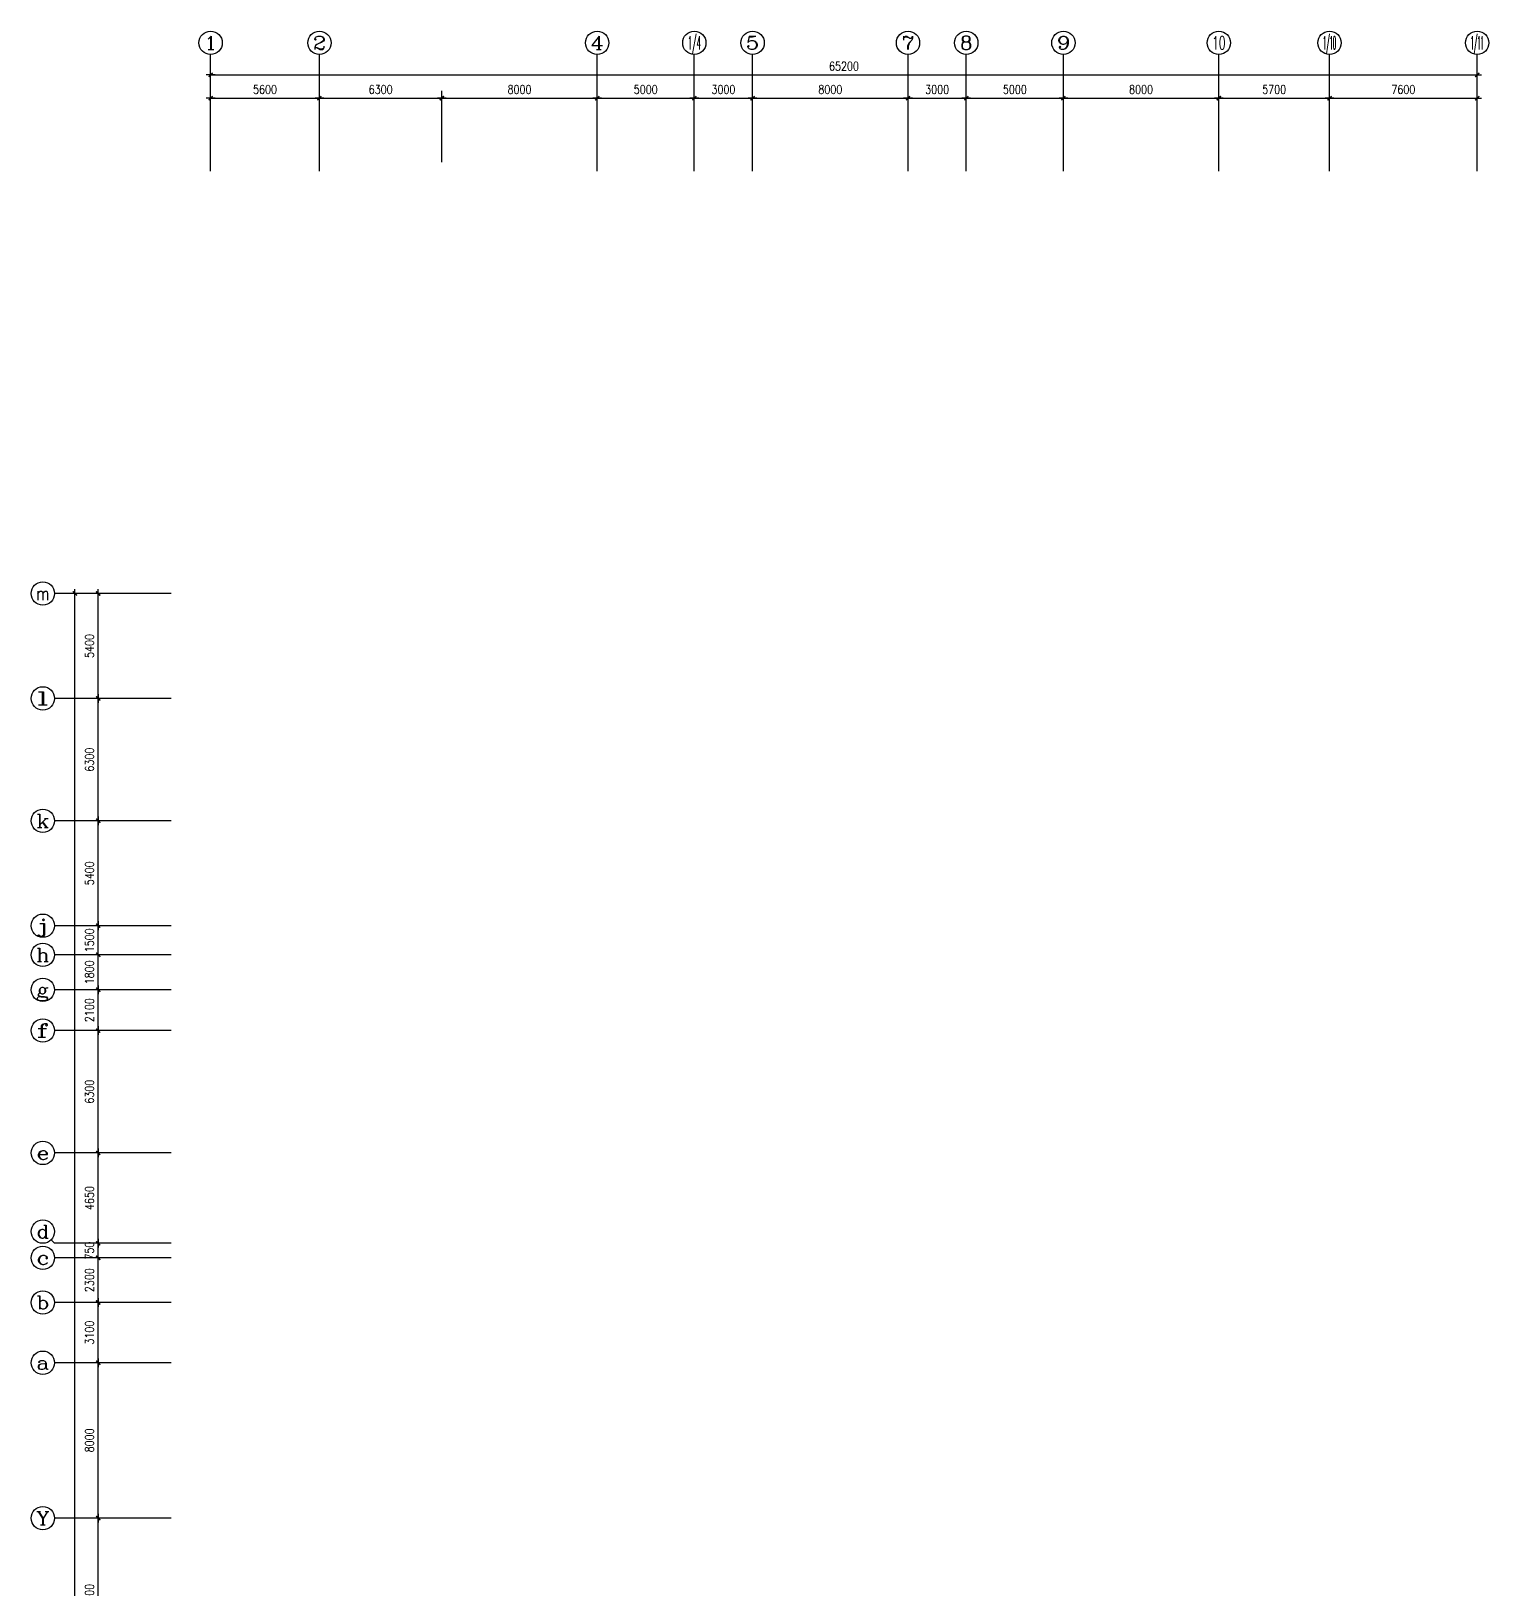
# Model space of a CAD drawing. Extents: x 791398 to 2325386, y -987887 to -518217.
# Drawn here: x 2062728 to 2137767, y -747439 to -667200 of the extents above; entities that cross this region are included whole.
import ezdxf
from ezdxf.enums import TextEntityAlignment as Align

# ---------------------------------------------------------------- set-up
doc = ezdxf.new("R2010")
doc.units = 0
doc.header["$LTSCALE"] = 1000
doc.header["$MEASUREMENT"] = 0
doc.header["$PDMODE"] = 3
doc.linetypes.add('DOTE', pattern=[2.42, 2, -0.2, 0.02, -0.2])
for name, color, linetype in [('AXIS', 3, 'Continuous'), ('AXIS_TEXT', 7, 'Continuous'), ('DOTE', 8, 'DOTE')]:
    doc.layers.add(name, color=color, linetype=linetype)
doc.layers.get('DOTE').off()
doc.styles.add('_TCH_AXIS', font='COMPLEX', dxfattribs={"bigfont": 'GBCBIG'})
doc.styles.add('COMPLEX', font='COMPLEX')
doc.styles.add('dim_font', font='SIMPLEX.shx', dxfattribs={"width": 0.8})
doc.dimstyles.new('DIMN150', dxfattribs={"dimscale": 1.5, "dimtxt": 300, "dimasz": 1, "dimexe": 250, "dimexo": 300, "dimgap": 150, "dimtad": 1, "dimdec": 0, "dimzin": 0, "dimdsep": 46, "dimtxsty": 'dim_font', "dimblk": '_DIMX', "dimcen": 0.09, "dimclrt": 7, "dimadec": 0, "dimazin": 0, "dimtfac": 1, "dimtdec": 0, "dimtix": 1, "dimtmove": 2, "dimatfit": 3, "dimldrblk": '_DIMX', "dimfxl": 0, "dimtolj": 1, "dimtzin": 0, "dimarcsym": 0})

# ---------------------------------------------------------------- blocks, each defined once
blk = doc.blocks.new('_DIMX')
blk.add_line((-150, 0), (150, 0))
at = {"const_width": 50}
blk.add_lwpolyline([(-70, -70), (70, 70)], dxfattribs=at)
blk = doc.blocks.new('*D595')
at = {"layer": 'AXIS', "color": 0, "lineweight": -2}
for p, q in [((-139734, -49785), (-144609, -49785)), ((-144234, -203390), (-144234, -49786)), ((-139734, -203392), (-144609, -203392))]:
    blk.add_line(p, q, dxfattribs=at)
at = {"layer": 'Defpoints', "color": 0}
for p in [(-144234, -49785), (-139284, -49785), (-139284, -203392)]:
    blk.add_point(p, dxfattribs=at)
at = {"layer": 'AXIS', "color": 0, "lineweight": -2, "xscale": 1.5, "yscale": 1.5, "zscale": 1.5}
for p, rotation in [((-144234, -49785), 90), ((-144234, -203392), 270)]:
    blk.add_blockref('_DIMX', p, dxfattribs=dict(at, rotation=rotation))
at = {"layer": 'AXIS', "color": 7, "insert": (-144684, -126588), "char_height": 450, "attachment_point": 5, "rotation": 90, "style": 'dim_font'}
blk.add_mtext('\\A1;153607', dxfattribs=at)
blk = doc.blocks.new('*D617')
at = {"layer": 'AXIS', "color": 0, "lineweight": -2}
for p, q in [((-139734, -97385), (-143409, -97385)), ((-143034, -105383), (-143034, -97386)), ((-139734, -105385), (-143409, -105385))]:
    blk.add_line(p, q, dxfattribs=at)
at = {"layer": 'Defpoints', "color": 0}
for p in [(-143034, -97385), (-139284, -97385), (-139284, -105385)]:
    blk.add_point(p, dxfattribs=at)
at = {"layer": 'AXIS', "color": 0, "lineweight": -2, "xscale": 1.5, "yscale": 1.5, "zscale": 1.5}
for p, rotation in [((-143034, -97385), 90), ((-143034, -105385), 270)]:
    blk.add_blockref('_DIMX', p, dxfattribs=dict(at, rotation=rotation))
at = {"layer": 'AXIS', "color": 7, "insert": (-143484, -101385), "char_height": 450, "attachment_point": 5, "rotation": 90, "style": 'dim_font'}
blk.add_mtext('\\A1;8000', dxfattribs=at)
blk = doc.blocks.new('*D618')
at = {"layer": 'AXIS', "color": 0, "lineweight": -2}
for p, q in [((-139734, -89385), (-143409, -89385)), ((-143034, -97383), (-143034, -89386)), ((-139734, -97385), (-143409, -97385))]:
    blk.add_line(p, q, dxfattribs=at)
at = {"layer": 'Defpoints', "color": 0}
for p in [(-143034, -89385), (-139284, -89385), (-139284, -97385)]:
    blk.add_point(p, dxfattribs=at)
at = {"layer": 'AXIS', "color": 0, "lineweight": -2, "xscale": 1.5, "yscale": 1.5, "zscale": 1.5}
for p, rotation in [((-143034, -89385), 90), ((-143034, -97385), 270)]:
    blk.add_blockref('_DIMX', p, dxfattribs=dict(at, rotation=rotation))
at = {"layer": 'AXIS', "color": 7, "insert": (-143484, -93385), "char_height": 450, "attachment_point": 5, "rotation": 90, "style": 'dim_font'}
blk.add_mtext('\\A1;8000', dxfattribs=at)
blk = doc.blocks.new('*D619')
at = {"layer": 'AXIS', "color": 0, "lineweight": -2}
for p, q in [((-139734, -86285), (-143409, -86285)), ((-143034, -89383), (-143034, -86286)), ((-139734, -89385), (-143409, -89385))]:
    blk.add_line(p, q, dxfattribs=at)
at = {"layer": 'Defpoints', "color": 0}
for p in [(-143034, -86285), (-139284, -86285), (-139284, -89385)]:
    blk.add_point(p, dxfattribs=at)
at = {"layer": 'AXIS', "color": 0, "lineweight": -2, "xscale": 1.5, "yscale": 1.5, "zscale": 1.5}
for p, rotation in [((-143034, -86285), 90), ((-143034, -89385), 270)]:
    blk.add_blockref('_DIMX', p, dxfattribs=dict(at, rotation=rotation))
at = {"layer": 'AXIS', "color": 7, "insert": (-143484, -87835), "char_height": 450, "attachment_point": 5, "rotation": 90, "style": 'dim_font'}
blk.add_mtext('\\A1;3100', dxfattribs=at)
blk = doc.blocks.new('*D620')
at = {"layer": 'AXIS', "color": 0, "lineweight": -2}
for p, q in [((-139734, -83985), (-143409, -83985)), ((-143034, -86283), (-143034, -83986)), ((-139734, -86285), (-143409, -86285))]:
    blk.add_line(p, q, dxfattribs=at)
at = {"layer": 'Defpoints', "color": 0}
for p in [(-143034, -83985), (-139284, -83985), (-139284, -86285)]:
    blk.add_point(p, dxfattribs=at)
at = {"layer": 'AXIS', "color": 0, "lineweight": -2, "xscale": 1.5, "yscale": 1.5, "zscale": 1.5}
for p, rotation in [((-143034, -83985), 90), ((-143034, -86285), 270)]:
    blk.add_blockref('_DIMX', p, dxfattribs=dict(at, rotation=rotation))
at = {"layer": 'AXIS', "color": 7, "insert": (-143484, -85135), "char_height": 450, "attachment_point": 5, "rotation": 90, "style": 'dim_font'}
blk.add_mtext('\\A1;2300', dxfattribs=at)
blk = doc.blocks.new('*D621')
at = {"layer": 'AXIS', "color": 0, "lineweight": -2}
for p, q in [((-139734, -83235), (-143409, -83235)), ((-143034, -83233), (-143034, -83232)), ((-143034, -83985), (-143034, -83235)), ((-139734, -83985), (-143409, -83985)), ((-143034, -83986), (-143034, -83988))]:
    blk.add_line(p, q, dxfattribs=at)
at = {"layer": 'Defpoints', "color": 0}
for p in [(-143034, -83235), (-139284, -83235), (-139284, -83985)]:
    blk.add_point(p, dxfattribs=at)
at = {"layer": 'AXIS', "color": 0, "lineweight": -2, "xscale": 1.5, "yscale": 1.5, "zscale": 1.5}
for p, rotation in [((-143034, -83235), 270), ((-143034, -83985), 90)]:
    blk.add_blockref('_DIMX', p, dxfattribs=dict(at, rotation=rotation))
at = {"layer": 'AXIS', "color": 7, "insert": (-143484, -83610), "char_height": 450, "attachment_point": 5, "rotation": 90, "style": 'dim_font'}
blk.add_mtext('\\A1;750', dxfattribs=at)
blk = doc.blocks.new('*D622')
at = {"layer": 'AXIS', "color": 0, "lineweight": -2}
for p, q in [((-139734, -78585), (-143409, -78585)), ((-143034, -83233), (-143034, -78586)), ((-139734, -83235), (-143409, -83235))]:
    blk.add_line(p, q, dxfattribs=at)
at = {"layer": 'Defpoints', "color": 0}
for p in [(-143034, -78585), (-139284, -78585), (-139284, -83235)]:
    blk.add_point(p, dxfattribs=at)
at = {"layer": 'AXIS', "color": 0, "lineweight": -2, "xscale": 1.5, "yscale": 1.5, "zscale": 1.5}
for p, rotation in [((-143034, -78585), 90), ((-143034, -83235), 270)]:
    blk.add_blockref('_DIMX', p, dxfattribs=dict(at, rotation=rotation))
at = {"layer": 'AXIS', "color": 7, "insert": (-143484, -80910), "char_height": 450, "attachment_point": 5, "rotation": 90, "style": 'dim_font'}
blk.add_mtext('\\A1;4650', dxfattribs=at)
blk = doc.blocks.new('*D623')
at = {"layer": 'AXIS', "color": 0, "lineweight": -2}
for p, q in [((-139734, -72285), (-143409, -72285)), ((-143034, -78583), (-143034, -72286)), ((-139734, -78585), (-143409, -78585))]:
    blk.add_line(p, q, dxfattribs=at)
at = {"layer": 'Defpoints', "color": 0}
for p in [(-143034, -72285), (-139284, -72285), (-139284, -78585)]:
    blk.add_point(p, dxfattribs=at)
at = {"layer": 'AXIS', "color": 0, "lineweight": -2, "xscale": 1.5, "yscale": 1.5, "zscale": 1.5}
for p, rotation in [((-143034, -72285), 90), ((-143034, -78585), 270)]:
    blk.add_blockref('_DIMX', p, dxfattribs=dict(at, rotation=rotation))
at = {"layer": 'AXIS', "color": 7, "insert": (-143484, -75435), "char_height": 450, "attachment_point": 5, "rotation": 90, "style": 'dim_font'}
blk.add_mtext('\\A1;6300', dxfattribs=at)
blk = doc.blocks.new('*D624')
at = {"layer": 'AXIS', "color": 0, "lineweight": -2}
for p, q in [((-139734, -70185), (-143409, -70185)), ((-143034, -72283), (-143034, -70186)), ((-139734, -72285), (-143409, -72285))]:
    blk.add_line(p, q, dxfattribs=at)
at = {"layer": 'Defpoints', "color": 0}
for p in [(-143034, -70185), (-139284, -70185), (-139284, -72285)]:
    blk.add_point(p, dxfattribs=at)
at = {"layer": 'AXIS', "color": 0, "lineweight": -2, "xscale": 1.5, "yscale": 1.5, "zscale": 1.5}
for p, rotation in [((-143034, -70185), 90), ((-143034, -72285), 270)]:
    blk.add_blockref('_DIMX', p, dxfattribs=dict(at, rotation=rotation))
at = {"layer": 'AXIS', "color": 7, "insert": (-143484, -71235), "char_height": 450, "attachment_point": 5, "rotation": 90, "style": 'dim_font'}
blk.add_mtext('\\A1;2100', dxfattribs=at)
blk = doc.blocks.new('*D625')
at = {"layer": 'AXIS', "color": 0, "lineweight": -2}
for p, q in [((-139734, -68385), (-143409, -68385)), ((-143034, -70183), (-143034, -68386)), ((-139734, -70185), (-143409, -70185))]:
    blk.add_line(p, q, dxfattribs=at)
at = {"layer": 'Defpoints', "color": 0}
for p in [(-143034, -68385), (-139284, -68385), (-139284, -70185)]:
    blk.add_point(p, dxfattribs=at)
at = {"layer": 'AXIS', "color": 0, "lineweight": -2, "xscale": 1.5, "yscale": 1.5, "zscale": 1.5}
for p, rotation in [((-143034, -68385), 90), ((-143034, -70185), 270)]:
    blk.add_blockref('_DIMX', p, dxfattribs=dict(at, rotation=rotation))
at = {"layer": 'AXIS', "color": 7, "insert": (-143484, -69285), "char_height": 450, "attachment_point": 5, "rotation": 90, "style": 'dim_font'}
blk.add_mtext('\\A1;1800', dxfattribs=at)
blk = doc.blocks.new('*D626')
at = {"layer": 'AXIS', "color": 0, "lineweight": -2}
for p, q in [((-139734, -66885), (-143409, -66885)), ((-143034, -66883), (-143034, -66882)), ((-143034, -68385), (-143034, -66885)), ((-139734, -68385), (-143409, -68385)), ((-143034, -68386), (-143034, -68388))]:
    blk.add_line(p, q, dxfattribs=at)
at = {"layer": 'Defpoints', "color": 0}
for p in [(-143034, -66885), (-139284, -66885), (-139284, -68385)]:
    blk.add_point(p, dxfattribs=at)
at = {"layer": 'AXIS', "color": 0, "lineweight": -2, "xscale": 1.5, "yscale": 1.5, "zscale": 1.5}
for p, rotation in [((-143034, -66885), 270), ((-143034, -68385), 90)]:
    blk.add_blockref('_DIMX', p, dxfattribs=dict(at, rotation=rotation))
at = {"layer": 'AXIS', "color": 7, "insert": (-143484, -67635), "char_height": 450, "attachment_point": 5, "rotation": 90, "style": 'dim_font'}
blk.add_mtext('\\A1;1500', dxfattribs=at)
blk = doc.blocks.new('*D627')
at = {"layer": 'AXIS', "color": 0, "lineweight": -2}
for p, q in [((-139734, -61485), (-143409, -61485)), ((-143034, -66883), (-143034, -61486)), ((-139734, -66885), (-143409, -66885))]:
    blk.add_line(p, q, dxfattribs=at)
at = {"layer": 'Defpoints', "color": 0}
for p in [(-143034, -61485), (-139284, -61485), (-139284, -66885)]:
    blk.add_point(p, dxfattribs=at)
at = {"layer": 'AXIS', "color": 0, "lineweight": -2, "xscale": 1.5, "yscale": 1.5, "zscale": 1.5}
for p, rotation in [((-143034, -61485), 90), ((-143034, -66885), 270)]:
    blk.add_blockref('_DIMX', p, dxfattribs=dict(at, rotation=rotation))
at = {"layer": 'AXIS', "color": 7, "insert": (-143484, -64185), "char_height": 450, "attachment_point": 5, "rotation": 90, "style": 'dim_font'}
blk.add_mtext('\\A1;5400', dxfattribs=at)
blk = doc.blocks.new('*D628')
at = {"layer": 'AXIS', "color": 0, "lineweight": -2}
for p, q in [((-139734, -55185), (-143409, -55185)), ((-143034, -61483), (-143034, -55186)), ((-139734, -61485), (-143409, -61485))]:
    blk.add_line(p, q, dxfattribs=at)
at = {"layer": 'Defpoints', "color": 0}
for p in [(-143034, -55185), (-139284, -55185), (-139284, -61485)]:
    blk.add_point(p, dxfattribs=at)
at = {"layer": 'AXIS', "color": 0, "lineweight": -2, "xscale": 1.5, "yscale": 1.5, "zscale": 1.5}
for p, rotation in [((-143034, -55185), 90), ((-143034, -61485), 270)]:
    blk.add_blockref('_DIMX', p, dxfattribs=dict(at, rotation=rotation))
at = {"layer": 'AXIS', "color": 7, "insert": (-143484, -58335), "char_height": 450, "attachment_point": 5, "rotation": 90, "style": 'dim_font'}
blk.add_mtext('\\A1;6300', dxfattribs=at)
blk = doc.blocks.new('*D629')
at = {"layer": 'AXIS', "color": 0, "lineweight": -2}
for p, q in [((-139734, -49785), (-143409, -49785)), ((-143034, -55183), (-143034, -49786)), ((-139734, -55185), (-143409, -55185))]:
    blk.add_line(p, q, dxfattribs=at)
at = {"layer": 'Defpoints', "color": 0}
for p in [(-143034, -49785), (-139284, -49785), (-139284, -55185)]:
    blk.add_point(p, dxfattribs=at)
at = {"layer": 'AXIS', "color": 0, "lineweight": -2, "xscale": 1.5, "yscale": 1.5, "zscale": 1.5}
for p, rotation in [((-143034, -49785), 90), ((-143034, -55185), 270)]:
    blk.add_blockref('_DIMX', p, dxfattribs=dict(at, rotation=rotation))
at = {"layer": 'AXIS', "color": 7, "insert": (-143484, -52485), "char_height": 450, "attachment_point": 5, "rotation": 90, "style": 'dim_font'}
blk.add_mtext('\\A1;5400', dxfattribs=at)
blk = doc.blocks.new('_AXISO')
blk.add_circle((0, 0), 0.5)
at = {"layer": 'AXIS_TEXT', "style": 'COMPLEX', "width": 1.041667}
blk.add_attdef('A', text='', height=0.56, dxfattribs=at).set_placement((-0.25, -0.28), (0.25, -0.28), align=Align.FIT)
blk = doc.blocks.new('*D662')
at = {"layer": 'AXIS', "color": 0, "lineweight": -2}
for p, q in [((-137245, -27586), (-137245, -22711)), ((-137244, -23086), (-72047, -23086)), ((-72045, -27586), (-72045, -22711))]:
    blk.add_line(p, q, dxfattribs=at)
at = {"layer": 'Defpoints', "color": 0}
for p in [(-72045, -23086), (-137245, -28036), (-72045, -28036)]:
    blk.add_point(p, dxfattribs=at)
at = {"layer": 'AXIS', "color": 0, "lineweight": -2, "xscale": 1.5, "yscale": 1.5, "zscale": 1.5, "rotation": 180}
blk.add_blockref('_DIMX', (-137245, -23086), dxfattribs=at)
at = {"layer": 'AXIS', "color": 0, "lineweight": -2, "xscale": 1.5, "yscale": 1.5, "zscale": 1.5}
blk.add_blockref('_DIMX', (-72045, -23086), dxfattribs=at)
at = {"layer": 'AXIS', "color": 7, "insert": (-104645, -22636), "char_height": 450, "attachment_point": 5, "style": 'dim_font'}
blk.add_mtext('\\A1;65200', dxfattribs=at)
blk = doc.blocks.new('*D663')
at = {"layer": 'AXIS', "color": 0, "lineweight": -2}
for p, q in [((-137245, -27586), (-137245, -23911)), ((-131645, -27586), (-131645, -23911)), ((-137244, -24286), (-131647, -24286))]:
    blk.add_line(p, q, dxfattribs=at)
at = {"layer": 'Defpoints', "color": 0}
for p in [(-131645, -24286), (-137245, -28036), (-131645, -28036)]:
    blk.add_point(p, dxfattribs=at)
at = {"layer": 'AXIS', "color": 0, "lineweight": -2, "xscale": 1.5, "yscale": 1.5, "zscale": 1.5, "rotation": 180}
blk.add_blockref('_DIMX', (-137245, -24286), dxfattribs=at)
at = {"layer": 'AXIS', "color": 0, "lineweight": -2, "xscale": 1.5, "yscale": 1.5, "zscale": 1.5}
blk.add_blockref('_DIMX', (-131645, -24286), dxfattribs=at)
at = {"layer": 'AXIS', "color": 7, "insert": (-134445, -23836), "char_height": 450, "attachment_point": 5, "style": 'dim_font'}
blk.add_mtext('\\A1;5600', dxfattribs=at)
blk = doc.blocks.new('*D664')
at = {"layer": 'AXIS', "color": 0, "lineweight": -2}
for p, q in [((-131645, -27586), (-131645, -23911)), ((-125345, -27586), (-125345, -23911)), ((-131644, -24286), (-125347, -24286))]:
    blk.add_line(p, q, dxfattribs=at)
at = {"layer": 'Defpoints', "color": 0}
for p in [(-125345, -24286), (-131645, -28036), (-125345, -28036)]:
    blk.add_point(p, dxfattribs=at)
at = {"layer": 'AXIS', "color": 0, "lineweight": -2, "xscale": 1.5, "yscale": 1.5, "zscale": 1.5, "rotation": 180}
blk.add_blockref('_DIMX', (-131645, -24286), dxfattribs=at)
at = {"layer": 'AXIS', "color": 0, "lineweight": -2, "xscale": 1.5, "yscale": 1.5, "zscale": 1.5}
blk.add_blockref('_DIMX', (-125345, -24286), dxfattribs=at)
at = {"layer": 'AXIS', "color": 7, "insert": (-128495, -23836), "char_height": 450, "attachment_point": 5, "style": 'dim_font'}
blk.add_mtext('\\A1;6300', dxfattribs=at)
blk = doc.blocks.new('*D665')
at = {"layer": 'AXIS', "color": 0, "lineweight": -2}
for p, q in [((-125345, -27586), (-125345, -23911)), ((-117345, -27586), (-117345, -23911)), ((-125344, -24286), (-117347, -24286))]:
    blk.add_line(p, q, dxfattribs=at)
at = {"layer": 'Defpoints', "color": 0}
for p in [(-117345, -24286), (-125345, -28036), (-117345, -28036)]:
    blk.add_point(p, dxfattribs=at)
at = {"layer": 'AXIS', "color": 0, "lineweight": -2, "xscale": 1.5, "yscale": 1.5, "zscale": 1.5, "rotation": 180}
blk.add_blockref('_DIMX', (-125345, -24286), dxfattribs=at)
at = {"layer": 'AXIS', "color": 0, "lineweight": -2, "xscale": 1.5, "yscale": 1.5, "zscale": 1.5}
blk.add_blockref('_DIMX', (-117345, -24286), dxfattribs=at)
at = {"layer": 'AXIS', "color": 7, "insert": (-121345, -23836), "char_height": 450, "attachment_point": 5, "style": 'dim_font'}
blk.add_mtext('\\A1;8000', dxfattribs=at)
blk = doc.blocks.new('*D666')
at = {"layer": 'AXIS', "color": 0, "lineweight": -2}
for p, q in [((-117345, -27586), (-117345, -23911)), ((-112345, -27586), (-112345, -23911)), ((-117344, -24286), (-112347, -24286))]:
    blk.add_line(p, q, dxfattribs=at)
at = {"layer": 'Defpoints', "color": 0}
for p in [(-112345, -24286), (-117345, -28036), (-112345, -28036)]:
    blk.add_point(p, dxfattribs=at)
at = {"layer": 'AXIS', "color": 0, "lineweight": -2, "xscale": 1.5, "yscale": 1.5, "zscale": 1.5, "rotation": 180}
blk.add_blockref('_DIMX', (-117345, -24286), dxfattribs=at)
at = {"layer": 'AXIS', "color": 0, "lineweight": -2, "xscale": 1.5, "yscale": 1.5, "zscale": 1.5}
blk.add_blockref('_DIMX', (-112345, -24286), dxfattribs=at)
at = {"layer": 'AXIS', "color": 7, "insert": (-114845, -23836), "char_height": 450, "attachment_point": 5, "style": 'dim_font'}
blk.add_mtext('\\A1;5000', dxfattribs=at)
blk = doc.blocks.new('*D667')
at = {"layer": 'AXIS', "color": 0, "lineweight": -2}
for p, q in [((-112345, -27586), (-112345, -23911)), ((-109345, -27586), (-109345, -23911)), ((-112344, -24286), (-109347, -24286))]:
    blk.add_line(p, q, dxfattribs=at)
at = {"layer": 'Defpoints', "color": 0}
for p in [(-109345, -24286), (-112345, -28036), (-109345, -28036)]:
    blk.add_point(p, dxfattribs=at)
at = {"layer": 'AXIS', "color": 0, "lineweight": -2, "xscale": 1.5, "yscale": 1.5, "zscale": 1.5, "rotation": 180}
blk.add_blockref('_DIMX', (-112345, -24286), dxfattribs=at)
at = {"layer": 'AXIS', "color": 0, "lineweight": -2, "xscale": 1.5, "yscale": 1.5, "zscale": 1.5}
blk.add_blockref('_DIMX', (-109345, -24286), dxfattribs=at)
at = {"layer": 'AXIS', "color": 7, "insert": (-110845, -23836), "char_height": 450, "attachment_point": 5, "style": 'dim_font'}
blk.add_mtext('\\A1;3000', dxfattribs=at)
blk = doc.blocks.new('*D668')
at = {"layer": 'AXIS', "color": 0, "lineweight": -2}
for p, q in [((-109345, -27586), (-109345, -23911)), ((-101345, -27586), (-101345, -23911)), ((-109344, -24286), (-101347, -24286))]:
    blk.add_line(p, q, dxfattribs=at)
at = {"layer": 'Defpoints', "color": 0}
for p in [(-101345, -24286), (-109345, -28036), (-101345, -28036)]:
    blk.add_point(p, dxfattribs=at)
at = {"layer": 'AXIS', "color": 0, "lineweight": -2, "xscale": 1.5, "yscale": 1.5, "zscale": 1.5, "rotation": 180}
blk.add_blockref('_DIMX', (-109345, -24286), dxfattribs=at)
at = {"layer": 'AXIS', "color": 0, "lineweight": -2, "xscale": 1.5, "yscale": 1.5, "zscale": 1.5}
blk.add_blockref('_DIMX', (-101345, -24286), dxfattribs=at)
at = {"layer": 'AXIS', "color": 7, "insert": (-105345, -23836), "char_height": 450, "attachment_point": 5, "style": 'dim_font'}
blk.add_mtext('\\A1;8000', dxfattribs=at)
blk = doc.blocks.new('*D669')
at = {"layer": 'AXIS', "color": 0, "lineweight": -2}
for p, q in [((-101345, -27586), (-101345, -23911)), ((-98345, -27586), (-98345, -23911)), ((-101344, -24286), (-98347, -24286))]:
    blk.add_line(p, q, dxfattribs=at)
at = {"layer": 'Defpoints', "color": 0}
for p in [(-98345, -24286), (-101345, -28036), (-98345, -28036)]:
    blk.add_point(p, dxfattribs=at)
at = {"layer": 'AXIS', "color": 0, "lineweight": -2, "xscale": 1.5, "yscale": 1.5, "zscale": 1.5, "rotation": 180}
blk.add_blockref('_DIMX', (-101345, -24286), dxfattribs=at)
at = {"layer": 'AXIS', "color": 0, "lineweight": -2, "xscale": 1.5, "yscale": 1.5, "zscale": 1.5}
blk.add_blockref('_DIMX', (-98345, -24286), dxfattribs=at)
at = {"layer": 'AXIS', "color": 7, "insert": (-99845, -23836), "char_height": 450, "attachment_point": 5, "style": 'dim_font'}
blk.add_mtext('\\A1;3000', dxfattribs=at)
blk = doc.blocks.new('*D670')
at = {"layer": 'AXIS', "color": 0, "lineweight": -2}
for p, q in [((-98345, -27586), (-98345, -23911)), ((-93345, -27586), (-93345, -23911)), ((-98344, -24286), (-93347, -24286))]:
    blk.add_line(p, q, dxfattribs=at)
at = {"layer": 'Defpoints', "color": 0}
for p in [(-93345, -24286), (-98345, -28036), (-93345, -28036)]:
    blk.add_point(p, dxfattribs=at)
at = {"layer": 'AXIS', "color": 0, "lineweight": -2, "xscale": 1.5, "yscale": 1.5, "zscale": 1.5, "rotation": 180}
blk.add_blockref('_DIMX', (-98345, -24286), dxfattribs=at)
at = {"layer": 'AXIS', "color": 0, "lineweight": -2, "xscale": 1.5, "yscale": 1.5, "zscale": 1.5}
blk.add_blockref('_DIMX', (-93345, -24286), dxfattribs=at)
at = {"layer": 'AXIS', "color": 7, "insert": (-95845, -23836), "char_height": 450, "attachment_point": 5, "style": 'dim_font'}
blk.add_mtext('\\A1;5000', dxfattribs=at)
blk = doc.blocks.new('*D671')
at = {"layer": 'AXIS', "color": 0, "lineweight": -2}
for p, q in [((-93345, -27586), (-93345, -23911)), ((-85345, -27586), (-85345, -23911)), ((-93344, -24286), (-85347, -24286))]:
    blk.add_line(p, q, dxfattribs=at)
at = {"layer": 'Defpoints', "color": 0}
for p in [(-85345, -24286), (-93345, -28036), (-85345, -28036)]:
    blk.add_point(p, dxfattribs=at)
at = {"layer": 'AXIS', "color": 0, "lineweight": -2, "xscale": 1.5, "yscale": 1.5, "zscale": 1.5, "rotation": 180}
blk.add_blockref('_DIMX', (-93345, -24286), dxfattribs=at)
at = {"layer": 'AXIS', "color": 0, "lineweight": -2, "xscale": 1.5, "yscale": 1.5, "zscale": 1.5}
blk.add_blockref('_DIMX', (-85345, -24286), dxfattribs=at)
at = {"layer": 'AXIS', "color": 7, "insert": (-89345, -23836), "char_height": 450, "attachment_point": 5, "style": 'dim_font'}
blk.add_mtext('\\A1;8000', dxfattribs=at)
blk = doc.blocks.new('*D672')
at = {"layer": 'AXIS', "color": 0, "lineweight": -2}
for p, q in [((-85345, -27586), (-85345, -23911)), ((-79645, -27586), (-79645, -23911)), ((-85344, -24286), (-79647, -24286))]:
    blk.add_line(p, q, dxfattribs=at)
at = {"layer": 'Defpoints', "color": 0}
for p in [(-79645, -24286), (-85345, -28036), (-79645, -28036)]:
    blk.add_point(p, dxfattribs=at)
at = {"layer": 'AXIS', "color": 0, "lineweight": -2, "xscale": 1.5, "yscale": 1.5, "zscale": 1.5, "rotation": 180}
blk.add_blockref('_DIMX', (-85345, -24286), dxfattribs=at)
at = {"layer": 'AXIS', "color": 0, "lineweight": -2, "xscale": 1.5, "yscale": 1.5, "zscale": 1.5}
blk.add_blockref('_DIMX', (-79645, -24286), dxfattribs=at)
at = {"layer": 'AXIS', "color": 7, "insert": (-82495, -23836), "char_height": 450, "attachment_point": 5, "style": 'dim_font'}
blk.add_mtext('\\A1;5700', dxfattribs=at)
blk = doc.blocks.new('*D673')
at = {"layer": 'AXIS', "color": 0, "lineweight": -2}
for p, q in [((-79645, -27586), (-79645, -23911)), ((-72045, -27586), (-72045, -23911)), ((-79644, -24286), (-72047, -24286))]:
    blk.add_line(p, q, dxfattribs=at)
at = {"layer": 'Defpoints', "color": 0}
for p in [(-72045, -24286), (-79645, -28036), (-72045, -28036)]:
    blk.add_point(p, dxfattribs=at)
at = {"layer": 'AXIS', "color": 0, "lineweight": -2, "xscale": 1.5, "yscale": 1.5, "zscale": 1.5, "rotation": 180}
blk.add_blockref('_DIMX', (-79645, -24286), dxfattribs=at)
at = {"layer": 'AXIS', "color": 0, "lineweight": -2, "xscale": 1.5, "yscale": 1.5, "zscale": 1.5}
blk.add_blockref('_DIMX', (-72045, -24286), dxfattribs=at)
at = {"layer": 'AXIS', "color": 7, "insert": (-75845, -23836), "char_height": 450, "attachment_point": 5, "style": 'dim_font'}
blk.add_mtext('\\A1;7600', dxfattribs=at)
blk = doc.blocks.new('zx')
at = {"layer": 'AXIS'}
for p, q in [((-137245.1, -28035.6), (-137245.1, -22035.6)), ((-131645.1, -28035.6), (-131645.1, -22035.6)), ((-117345.1, -28035.6), (-117345.1, -22035.6)), ((-112345.1, -28035.6), (-112345.1, -22035.6)), ((-109345.1, -28035.6), (-109345.1, -22035.6)), ((-101345.1, -28035.6), (-101345.1, -22035.6)), ((-98345.1, -28035.6), (-98345.1, -22035.6)), ((-93345.1, -28035.6), (-93345.1, -22035.6)), ((-85345.1, -28035.6), (-85345.1, -22035.6)), ((-79645.1, -28035.6), (-79645.1, -22035.6)), ((-72045.1, -28035.6), (-72045.1, -22035.6)), ((-139284.2, -49784.7), (-145284.2, -49784.7)), ((-139284.2, -55184.7), (-145284.2, -55184.7)), ((-139284.2, -61484.7), (-145284.2, -61484.7)), ((-139284.2, -66884.7), (-145284.2, -66884.7)), ((-139284.2, -68384.7), (-145284.2, -68384.7)), ((-139284.2, -70184.7), (-145284.2, -70184.7)), ((-139284.2, -72284.7), (-145284.2, -72284.7)), ((-139284.2, -78584.7), (-145284.2, -78584.7)), ((-145459.9, -83059), (-145284.2, -83234.7)), ((-139284.2, -83234.7), (-145284.2, -83234.7)), ((-139284.2, -83984.7), (-145284.2, -83984.7)), ((-139284.2, -86284.7), (-145284.2, -86284.7)), ((-139284.2, -89384.7), (-145284.2, -89384.7)), ((-139284.2, -97384.7), (-145284.2, -97384.7))]:
    blk.add_line(p, q, dxfattribs=at)
ref = blk.add_blockref('_AXISO', (-137245.1, -21435.6), dxfattribs=dict(at, xscale=1200, yscale=1200, zscale=1200))
ref.add_attrib('A', '1', dxfattribs={"layer": 'AXIS_TEXT', "height": 678.8, "style": '_TCH_AXIS', "width": 2.333333}).set_placement((-137584.5, -21775), (-136905.7, -21775), align=Align.FIT)
ref = blk.add_blockref('_AXISO', (-131645.1, -21435.6), dxfattribs=dict(at, xscale=1200, yscale=1200, zscale=1200))
ref.add_attrib('A', '2', dxfattribs={"layer": 'AXIS_TEXT', "height": 678.8, "style": '_TCH_AXIS', "width": 1.5}).set_placement((-131984.5, -21775), (-131305.7, -21775), align=Align.FIT)
ref = blk.add_blockref('_AXISO', (-117345.1, -21435.6), dxfattribs=dict(at, xscale=1200, yscale=1200, zscale=1200))
ref.add_attrib('A', '4', dxfattribs={"layer": 'AXIS_TEXT', "height": 678.8, "style": '_TCH_AXIS', "width": 1.3125}).set_placement((-117684.5, -21775), (-117005.7, -21775), align=Align.FIT)
ref = blk.add_blockref('_AXISO', (-112345.1, -21435.6), dxfattribs=dict(at, xscale=1200, yscale=1200, zscale=1200))
ref.add_attrib('A', '1/4', dxfattribs={"layer": 'AXIS_TEXT', "height": 678.82, "style": '_TCH_AXIS', "width": 0.396226}).set_placement((-112684.5, -21775), (-112005.7, -21775), align=Align.FIT)
ref = blk.add_blockref('_AXISO', (-109345.1, -21435.6), dxfattribs=dict(at, xscale=1200, yscale=1200, zscale=1200))
ref.add_attrib('A', '5', dxfattribs={"layer": 'AXIS_TEXT', "height": 678.8, "style": '_TCH_AXIS', "width": 1.5}).set_placement((-109684.5, -21775), (-109005.7, -21775), align=Align.FIT)
ref = blk.add_blockref('_AXISO', (-101345.1, -21435.6), dxfattribs=dict(at, xscale=1200, yscale=1200, zscale=1200))
ref.add_attrib('A', '7', dxfattribs={"layer": 'AXIS_TEXT', "height": 678.8, "style": '_TCH_AXIS', "width": 1.5}).set_placement((-101684.5, -21775), (-101005.7, -21775), align=Align.FIT)
ref = blk.add_blockref('_AXISO', (-98345.1, -21435.6), dxfattribs=dict(at, xscale=1200, yscale=1200, zscale=1200))
ref.add_attrib('A', '8', dxfattribs={"layer": 'AXIS_TEXT', "height": 678.8, "style": '_TCH_AXIS', "width": 1.5}).set_placement((-98684.5, -21775), (-98005.7, -21775), align=Align.FIT)
ref = blk.add_blockref('_AXISO', (-93345.1, -21435.6), dxfattribs=dict(at, xscale=1200, yscale=1200, zscale=1200))
ref.add_attrib('A', '9', dxfattribs={"layer": 'AXIS_TEXT', "height": 678.8, "style": '_TCH_AXIS', "width": 1.5}).set_placement((-93684.5, -21775), (-93005.7, -21775), align=Align.FIT)
ref = blk.add_blockref('_AXISO', (-85345.1, -21435.6), dxfattribs=dict(at, xscale=1200, yscale=1200, zscale=1200))
ref.add_attrib('A', '10', dxfattribs={"layer": 'AXIS_TEXT', "height": 678.82, "style": '_TCH_AXIS', "width": 0.724138}).set_placement((-85684.5, -21775), (-85005.7, -21775), align=Align.FIT)
ref = blk.add_blockref('_AXISO', (-79645.1, -21435.6), dxfattribs=dict(at, xscale=1200, yscale=1200, zscale=1200))
ref.add_attrib('A', '1/10', dxfattribs={"layer": 'AXIS_TEXT', "height": 678.82, "style": '_TCH_AXIS', "width": 0.318182}).set_placement((-79984.5, -21775), (-79305.7, -21775), align=Align.FIT)
ref = blk.add_blockref('_AXISO', (-72045.1, -21435.6), dxfattribs=dict(at, xscale=1200, yscale=1200, zscale=1200))
ref.add_attrib('A', '1/11', dxfattribs={"layer": 'AXIS_TEXT', "height": 678.82, "style": '_TCH_AXIS', "width": 0.344262}).set_placement((-72384.5, -21775), (-71705.7, -21775), align=Align.FIT)
ref = blk.add_blockref('_AXISO', (-145884.2, -49784.7), dxfattribs=dict(at, xscale=1200, yscale=1200, zscale=1200))
ref.add_attrib('A', 'm', dxfattribs={"layer": 'AXIS_TEXT', "height": 678.8, "style": '_TCH_AXIS', "width": 0.724138}).set_placement((-146223.6, -50124.2), (-145544.8, -50124.2), align=Align.FIT)
ref = blk.add_blockref('_AXISO', (-145884.2, -55184.7), dxfattribs=dict(at, xscale=1200, yscale=1200, zscale=1200))
ref.add_attrib('A', 'l', dxfattribs={"layer": 'AXIS_TEXT', "height": 678.8, "style": '_TCH_AXIS', "width": 3}).set_placement((-146223.6, -55524.2), (-145544.8, -55524.2), align=Align.FIT)
ref = blk.add_blockref('_AXISO', (-145884.2, -61484.7), dxfattribs=dict(at, xscale=1200, yscale=1200, zscale=1200))
ref.add_attrib('A', 'k', dxfattribs={"layer": 'AXIS_TEXT', "height": 678.8, "style": '_TCH_AXIS', "width": 1.235294}).set_placement((-146223.6, -61824.2), (-145544.8, -61824.2), align=Align.FIT)
ref = blk.add_blockref('_AXISO', (-145884.2, -66884.7), dxfattribs=dict(at, xscale=1200, yscale=1200, zscale=1200))
ref.add_attrib('A', 'j', dxfattribs={"layer": 'AXIS_TEXT', "height": 678.8, "style": '_TCH_AXIS', "width": 3.5}).set_placement((-146223.6, -67224.2), (-145544.8, -67224.2), align=Align.FIT)
ref = blk.add_blockref('_AXISO', (-145884.2, -68384.7), dxfattribs=dict(at, xscale=1200, yscale=1200, zscale=1200))
ref.add_attrib('A', 'h', dxfattribs={"layer": 'AXIS_TEXT', "height": 678.8, "style": '_TCH_AXIS', "width": 1.166667}).set_placement((-146223.6, -68724.2), (-145544.8, -68724.2), align=Align.FIT)
ref = blk.add_blockref('_AXISO', (-145884.2, -70184.7), dxfattribs=dict(at, xscale=1200, yscale=1200, zscale=1200))
ref.add_attrib('A', 'g', dxfattribs={"layer": 'AXIS_TEXT', "height": 678.8, "style": '_TCH_AXIS', "width": 1.5}).set_placement((-146223.6, -70524.2), (-145544.8, -70524.2), align=Align.FIT)
ref = blk.add_blockref('_AXISO', (-145884.2, -72284.7), dxfattribs=dict(at, xscale=1200, yscale=1200, zscale=1200))
ref.add_attrib('A', 'f', dxfattribs={"layer": 'AXIS_TEXT', "height": 678.8, "style": '_TCH_AXIS', "width": 2.333333}).set_placement((-146223.6, -72624.2), (-145544.8, -72624.2), align=Align.FIT)
ref = blk.add_blockref('_AXISO', (-145884.2, -78584.7), dxfattribs=dict(at, xscale=1200, yscale=1200, zscale=1200))
ref.add_attrib('A', 'e', dxfattribs={"layer": 'AXIS_TEXT', "height": 678.8, "style": '_TCH_AXIS', "width": 1.615385}).set_placement((-146223.6, -78924.2), (-145544.8, -78924.2), align=Align.FIT)
ref = blk.add_blockref('_AXISO', (-145884.2, -82634.7), dxfattribs=dict(at, xscale=1200, yscale=1200, zscale=1200))
ref.add_attrib('A', 'd', dxfattribs={"layer": 'AXIS_TEXT', "height": 678.8, "style": '_TCH_AXIS', "width": 1.3125}).set_placement((-146223.6, -82974.2), (-145544.8, -82974.2), align=Align.FIT)
ref = blk.add_blockref('_AXISO', (-145884.2, -83984.7), dxfattribs=dict(at, xscale=1200, yscale=1200, zscale=1200))
ref.add_attrib('A', 'c', dxfattribs={"layer": 'AXIS_TEXT', "height": 678.8, "style": '_TCH_AXIS', "width": 1.615385}).set_placement((-146223.6, -84324.2), (-145544.8, -84324.2), align=Align.FIT)
ref = blk.add_blockref('_AXISO', (-145884.2, -86284.7), dxfattribs=dict(at, xscale=1200, yscale=1200, zscale=1200))
ref.add_attrib('A', 'b', dxfattribs={"layer": 'AXIS_TEXT', "height": 678.8, "style": '_TCH_AXIS', "width": 1.3125}).set_placement((-146223.6, -86624.2), (-145544.8, -86624.2), align=Align.FIT)
ref = blk.add_blockref('_AXISO', (-145884.2, -89384.7), dxfattribs=dict(at, xscale=1200, yscale=1200, zscale=1200))
ref.add_attrib('A', 'a', dxfattribs={"layer": 'AXIS_TEXT', "height": 678.8, "style": '_TCH_AXIS', "width": 1.4}).set_placement((-146223.6, -89724.2), (-145544.8, -89724.2), align=Align.FIT)
ref = blk.add_blockref('_AXISO', (-145884.2, -97384.7), dxfattribs=dict(at, xscale=1200, yscale=1200, zscale=1200))
ref.add_attrib('A', 'Y', dxfattribs={"layer": 'AXIS_TEXT', "height": 678.8, "style": '_TCH_AXIS', "width": 1.105263}).set_placement((-146223.6, -97724.2), (-145544.8, -97724.2), align=Align.FIT)
for p1, p2, distance, picture, middle in [((-137245.1, -28035.6), (-72045.1, -28035.6), 4950, '*D662', (-104645.1, -22635.6)), ((-137245.1, -28035.6), (-131645.1, -28035.6), 3750, '*D663', (-134445.1, -23835.6)), ((-131645.1, -28035.6), (-125345.1, -28035.6), 3750, '*D664', (-128495.1, -23835.6)), ((-125345.1, -28035.6), (-117345.1, -28035.6), 3750, '*D665', (-121345.1, -23835.6)), ((-117345.1, -28035.6), (-112345.1, -28035.6), 3750, '*D666', (-114845.1, -23835.6)), ((-112345.1, -28035.6), (-109345.1, -28035.6), 3750, '*D667', (-110845.1, -23835.6)), ((-109345.1, -28035.6), (-101345.1, -28035.6), 3750, '*D668', (-105345.1, -23835.6)), ((-101345.1, -28035.6), (-98345.1, -28035.6), 3750, '*D669', (-99845.1, -23835.6)), ((-98345.1, -28035.6), (-93345.1, -28035.6), 3750, '*D670', (-95845.1, -23835.6)), ((-93345.1, -28035.6), (-85345.1, -28035.6), 3750, '*D671', (-89345.1, -23835.6)), ((-85345.1, -28035.6), (-79645.1, -28035.6), 3750, '*D672', (-82495.1, -23835.6)), ((-79645.1, -28035.6), (-72045.1, -28035.6), 3750, '*D673', (-75845.1, -23835.6)), ((-139284.2, -203392), (-139284.2, -49784.7), 4950, '*D595', (-144684.2, -126588.4)), ((-139284.2, -55184.7), (-139284.2, -49784.7), 3750, '*D629', (-143484.2, -52484.7)), ((-139284.2, -61484.7), (-139284.2, -55184.7), 3750, '*D628', (-143484.2, -58334.7)), ((-139284.2, -66884.7), (-139284.2, -61484.7), 3750, '*D627', (-143484.2, -64184.7)), ((-139284.2, -68384.7), (-139284.2, -66884.7), 3750, '*D626', (-143484.2, -67634.7)), ((-139284.2, -70184.7), (-139284.2, -68384.7), 3750, '*D625', (-143484.2, -69284.7)), ((-139284.2, -72284.7), (-139284.2, -70184.7), 3750, '*D624', (-143484.2, -71234.7)), ((-139284.2, -78584.7), (-139284.2, -72284.7), 3750, '*D623', (-143484.2, -75434.7)), ((-139284.2, -83234.7), (-139284.2, -78584.7), 3750, '*D622', (-143484.2, -80909.7)), ((-139284.2, -83984.7), (-139284.2, -83234.7), 3750, '*D621', (-143484.2, -83609.7)), ((-139284.2, -86284.7), (-139284.2, -83984.7), 3750, '*D620', (-143484.2, -85134.7)), ((-139284.2, -89384.7), (-139284.2, -86284.7), 3750, '*D619', (-143484.2, -87834.7)), ((-139284.2, -97384.7), (-139284.2, -89384.7), 3750, '*D618', (-143484.2, -93384.7)), ((-139284.2, -105384.7), (-139284.2, -97384.7), 3750, '*D617', (-143484.2, -101384.7))]:
    dim = blk.add_aligned_dim(p1=p1, p2=p2, distance=distance, dimstyle='DIMN150', dxfattribs=at)
    dim.commit()
    dim.dimension.update_dxf_attribs({"geometry": picture, "text_midpoint": middle})

msp = doc.modelspace()

# ---------------------------------------------------------------- block references
at = {"layer": 'DOTE'}
msp.add_blockref('zx', (2209212, -646364), dxfattribs=at)

doc.saveas('drawing.dxf')
